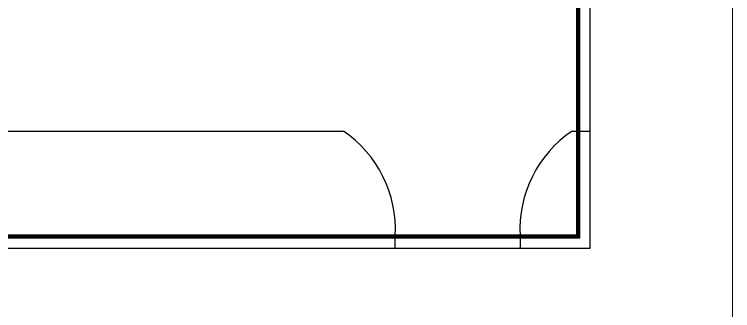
# Model space of a CAD drawing. Header units: inches. Extents: x 23587 to 409338, y -226199 to -75910.
# Drawn here: x 395440 to 396131, y -212383 to -212097 of the extents above; entities that cross this region are included whole.
import ezdxf

# ---------------------------------------------------------------- set-up
doc = ezdxf.new("R2010")
doc.units = ezdxf.units.IN
doc.header["$LTSCALE"] = 25.4
doc.header["$MEASUREMENT"] = 0
doc.layers.add('Fresh air fan', color=250, linetype='Continuous', lineweight=0)

msp = doc.modelspace()

# ---------------------------------------------------------------- linework, layer by layer
at = {"layer": 'Fresh air fan', "color": 8, "lineweight": 25, "ltscale": 0.09}
for p, q in [((394445.38, -212209.63), (395756.64, -212209.63)), ((395976.64, -212209.63), (395993.89, -212209.63)), ((395806.64, -212322.8), (395806.64, -212310.26)), ((395926.64, -212310.26), (395926.64, -212322.8))]:
    msp.add_line(p, q, dxfattribs=at)
at = {"layer": 'Fresh air fan', "color": 250, "lineweight": 13, "ltscale": 0.09}
msp.add_lwpolyline([(394227.41, -211171.32), (396131.15, -211171.32), (396131.15, -216016.37), (394227.41, -216016.37)], close=True, dxfattribs=at)
at = {"layer": 'Fresh air fan', "color": 250, "lineweight": 25, "ltscale": 0.09}
for points in [[(394431.38, -211322.32), (395993.89, -211322.32), (395993.89, -212322.8), (394431.38, -212322.8)], [(394441.38, -211332.32), (395983.89, -211332.32), (395983.89, -212312.8), (394441.38, -212312.8)], [(394442.38, -211333.32), (395982.89, -211333.32), (395982.89, -212311.8), (394442.38, -212311.8)], [(394443.38, -211334.32), (395981.89, -211334.32), (395981.89, -212310.8), (394443.38, -212310.8)], [(394444.38, -211335.32), (395980.89, -211335.32), (395980.89, -212309.8), (394444.38, -212309.8)]]:
    msp.add_lwpolyline(points, close=True, dxfattribs=at)
at = {"layer": 'Fresh air fan', "color": 8, "lineweight": 25, "ltscale": 0.09}
for centre, start, end in [((395691.68, -212304.64), 357.20243, 55.63999), ((396041.6, -212304.64), 124.36001, 182.79757)]:
    msp.add_arc(centre, 115.1, start, end, dxfattribs=at)

doc.saveas('drawing.dxf')
